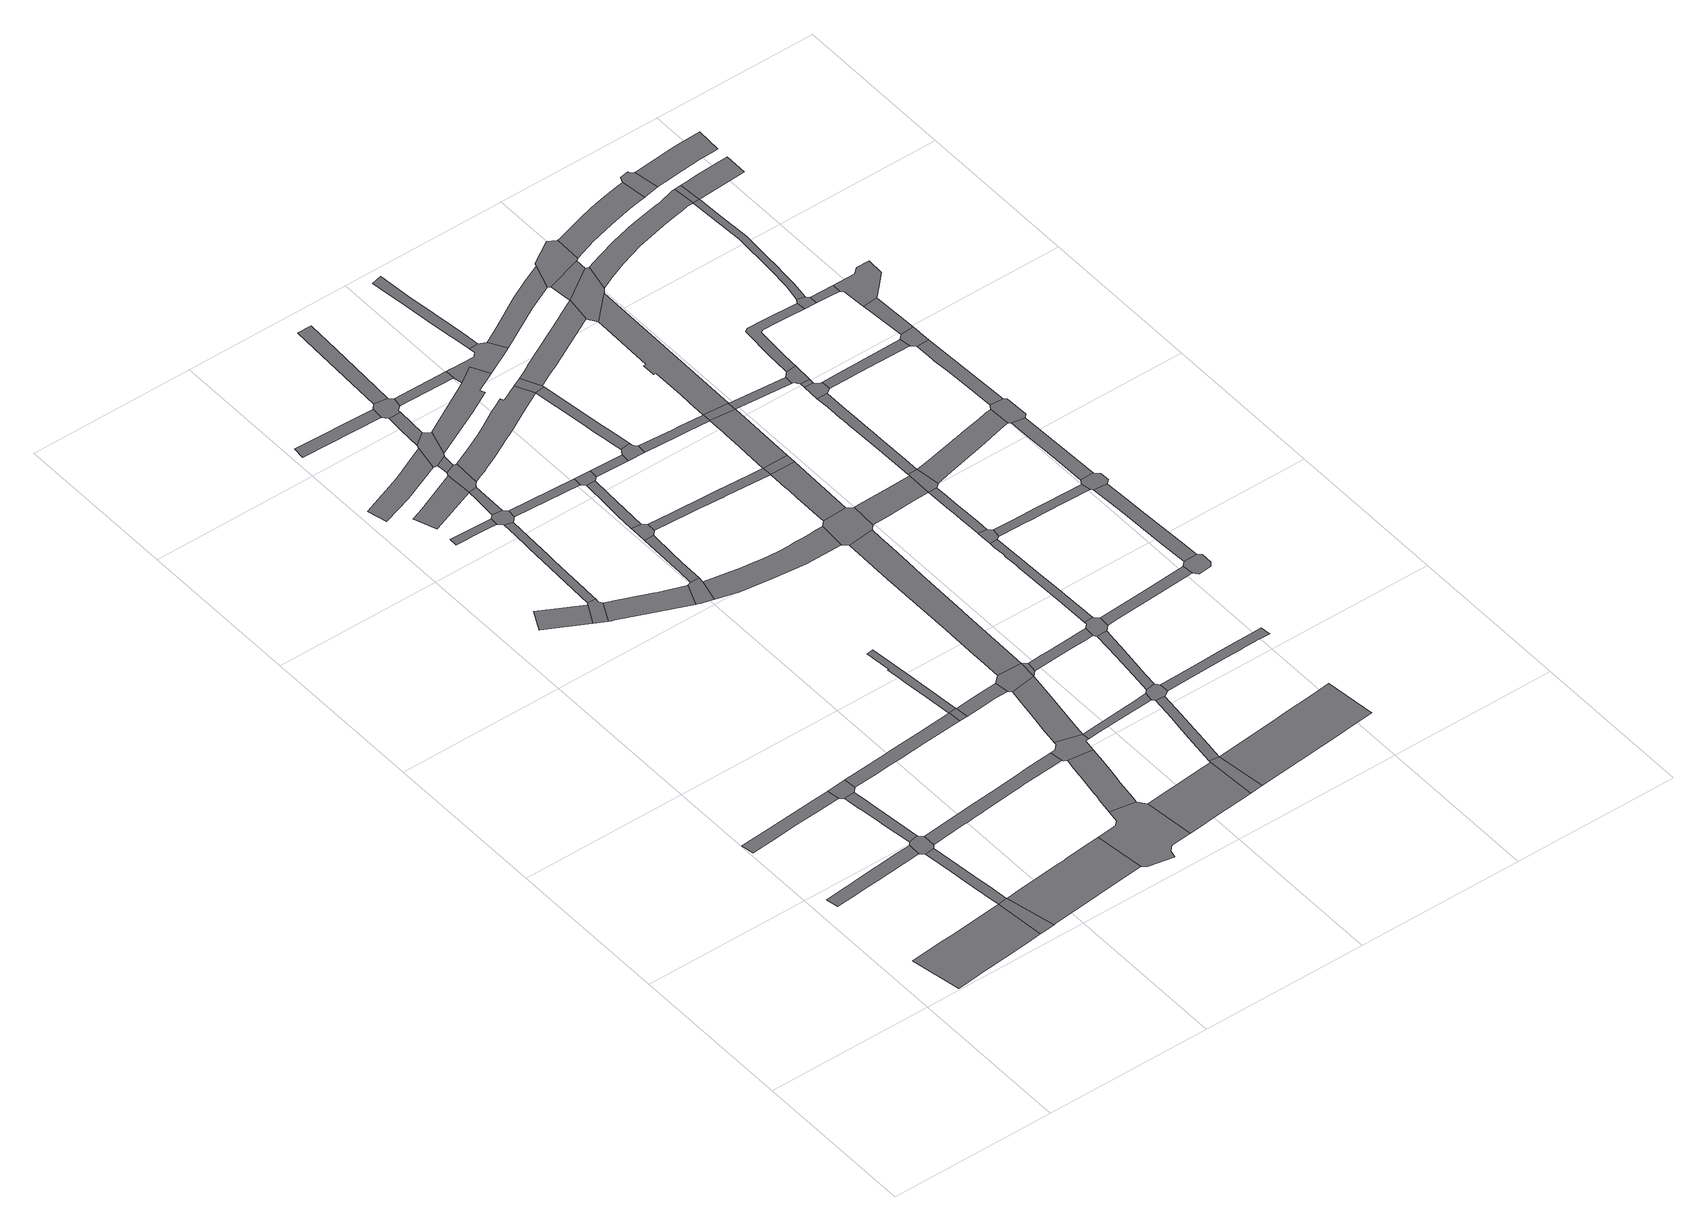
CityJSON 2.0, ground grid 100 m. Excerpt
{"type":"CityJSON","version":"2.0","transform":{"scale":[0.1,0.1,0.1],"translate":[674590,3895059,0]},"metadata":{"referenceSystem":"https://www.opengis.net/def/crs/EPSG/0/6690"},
"CityObjects":{
"road1":{"type":"Road","attributes":{"function":"3","usage":"2","RoadStructureAttribute.widthType":"1","RoadStructureAttribute.width":30.07,"RoadStructureAttribute.sectionType":"1"},"geometry":[{"type":"MultiSurface","lod":"1","boundaries":[[[0,1,2,3,4,5,6,7,8,9,10,11,12,13]]]}]},
"road2":{"type":"Road","attributes":{"function":"9","usage":"9","RoadStructureAttribute.widthType":"2","RoadStructureAttribute.width":8.23,"RoadStructureAttribute.sectionType":"1"},"geometry":[{"type":"MultiSurface","lod":"1","boundaries":[[[14,15,16,17,18,19,20,21,22,23,24,25,26,27,28]]]}]},
"road3":{"type":"Road","attributes":{"function":"9","usage":"9","RoadStructureAttribute.widthType":"2","RoadStructureAttribute.width":7.71,"RoadStructureAttribute.sectionType":"1"},"geometry":[{"type":"MultiSurface","lod":"1","boundaries":[[[29,30,31,32,33,34,35,36,37]]]}]},
"road4":{"type":"Road","attributes":{"function":"9","usage":"9","RoadStructureAttribute.widthType":"9","RoadStructureAttribute.width":-9999,"RoadStructureAttribute.sectionType":"9"},"geometry":[{"type":"MultiSurface","lod":"1","boundaries":[[[5,38,39,40,41,6]]]}]},
"road5":{"type":"Road","attributes":{"function":"9","usage":"9","RoadStructureAttribute.widthType":"3","RoadStructureAttribute.width":5.4,"RoadStructureAttribute.sectionType":"1"},"geometry":[{"type":"MultiSurface","lod":"1","boundaries":[[[42,43,44,45,46,47,48,6,41,49,50,51,52]]]}]},
"road6":{"type":"Road","attributes":{"function":"9","usage":"9","RoadStructureAttribute.widthType":"9","RoadStructureAttribute.width":-9999,"RoadStructureAttribute.sectionType":"9"},"geometry":[{"type":"MultiSurface","lod":"1","boundaries":[[[53,54,55,56,21,20,42,52]]]}]},
"road7":{"type":"Road","attributes":{"function":"9","usage":"9","RoadStructureAttribute.widthType":"3","RoadStructureAttribute.width":5.55,"RoadStructureAttribute.sectionType":"1"},"geometry":[{"type":"MultiSurface","lod":"1","boundaries":[[[57,58,59,60,61,62,63,64,65,66,56,55]]]}]},
"road8":{"type":"Road","attributes":{"function":"9","usage":"9","RoadStructureAttribute.widthType":"9","RoadStructureAttribute.width":-9999,"RoadStructureAttribute.sectionType":"9"},"geometry":[{"type":"MultiSurface","lod":"1","boundaries":[[[62,61,67,68,33,32]]]}]},
"road9":{"type":"Road","attributes":{"function":"3","usage":"2","RoadStructureAttribute.widthType":"1","RoadStructureAttribute.width":30.07,"RoadStructureAttribute.sectionType":"1"},"geometry":[{"type":"MultiSurface","lod":"1","boundaries":[[[41,40,69,70,71,72,73,74,75,76,77,78]]]}]},
"road10":{"type":"Road","attributes":{"function":"9","usage":"9","RoadStructureAttribute.widthType":"2","RoadStructureAttribute.width":14.73,"RoadStructureAttribute.sectionType":"1"},"geometry":[{"type":"MultiSurface","lod":"1","boundaries":[[[79,80,81,82,83,84,85,86]]]}]},
"road11":{"type":"Road","attributes":{"function":"9","usage":"9","RoadStructureAttribute.widthType":"9","RoadStructureAttribute.width":-9999,"RoadStructureAttribute.sectionType":"9"},"geometry":[{"type":"MultiSurface","lod":"1","boundaries":[[[85,87,88,89,90,91,92,86]]]}]},
"road12":{"type":"Road","attributes":{"function":"9","usage":"9","RoadStructureAttribute.widthType":"2","RoadStructureAttribute.width":8.23,"RoadStructureAttribute.sectionType":"1"},"geometry":[{"type":"MultiSurface","lod":"1","boundaries":[[[93,94,95,96,97,98,99,54,53,100,101,102,103,104,105,106,107,108,109,110,111,112,113,114,115]]]}]},
"road13":{"type":"Road","attributes":{"function":"9","usage":"9","RoadStructureAttribute.widthType":"2","RoadStructureAttribute.width":7.71,"RoadStructureAttribute.sectionType":"1"},"geometry":[{"type":"MultiSurface","lod":"1","boundaries":[[[116,117,118,119,120,121,122,123,68,67,124,125,126,127,128,129]]]}]},
"road14":{"type":"Road","attributes":{"function":"9","usage":"9","RoadStructureAttribute.widthType":"3","RoadStructureAttribute.width":5.85,"RoadStructureAttribute.sectionType":"1"},"geometry":[{"type":"MultiSurface","lod":"1","boundaries":[[[130,131,132,133,134,135,136,137,138]]]}]},
"road15":{"type":"Road","attributes":{"function":"9","usage":"9","RoadStructureAttribute.widthType":"3","RoadStructureAttribute.width":4.51,"RoadStructureAttribute.sectionType":"1"},"geometry":[{"type":"MultiSurface","lod":"1","boundaries":[[[139,140,141,142,143,144,145,146,147,148,149,150,151,91,90]]]}]},
"road16":{"type":"Road","attributes":{"function":"9","usage":"9","RoadStructureAttribute.widthType":"2","RoadStructureAttribute.width":14.44,"RoadStructureAttribute.sectionType":"1"},"geometry":[{"type":"MultiSurface","lod":"1","boundaries":[[[152,153,154,155,156,157]]]}]},
"road17":{"type":"Road","attributes":{"function":"9","usage":"9","RoadStructureAttribute.widthType":"1","RoadStructureAttribute.width":15.05,"RoadStructureAttribute.sectionType":"1"},"geometry":[{"type":"MultiSurface","lod":"1","boundaries":[[[158,159,160,161,162,163]]]}]},
"road18":{"type":"Road","attributes":{"function":"9","usage":"9","RoadStructureAttribute.widthType":"2","RoadStructureAttribute.width":14.73,"RoadStructureAttribute.sectionType":"1"},"geometry":[{"type":"MultiSurface","lod":"1","boundaries":[[[164,165,166,167,88,87,168,169,170,171]]]}]},
"road19":{"type":"Road","attributes":{"function":"9","usage":"9","RoadStructureAttribute.widthType":"9","RoadStructureAttribute.width":-9999,"RoadStructureAttribute.sectionType":"9"},"geometry":[{"type":"MultiSurface","lod":"1","boundaries":[[[172,173,174,175,176,71,70,177,178,179,180,181,182]]]}]},
"road20":{"type":"Road","attributes":{"function":"9","usage":"9","RoadStructureAttribute.widthType":"9","RoadStructureAttribute.width":-9999,"RoadStructureAttribute.sectionType":"9"},"geometry":[{"type":"MultiSurface","lod":"1","boundaries":[[[138,137,146,145,183,184,185,186]]]}]},
"road21":{"type":"Road","attributes":{"function":"9","usage":"9","RoadStructureAttribute.widthType":"2","RoadStructureAttribute.width":6.69,"RoadStructureAttribute.sectionType":"1"},"geometry":[{"type":"MultiSurface","lod":"1","boundaries":[[[187,188,189,190]]]}]},
"road22":{"type":"Road","attributes":{"function":"9","usage":"9","RoadStructureAttribute.widthType":"3","RoadStructureAttribute.width":4.68,"RoadStructureAttribute.sectionType":"1"},"geometry":[{"type":"MultiSurface","lod":"1","boundaries":[[[185,191,162,192,186]]]}]},
"road23":{"type":"Road","attributes":{"function":"9","usage":"9","RoadStructureAttribute.widthType":"9","RoadStructureAttribute.width":-9999,"RoadStructureAttribute.sectionType":"9"},"geometry":[{"type":"MultiSurface","lod":"1","boundaries":[[[170,193,194,195,196,197,198,199,171]]]}]},
"road24":{"type":"Road","attributes":{"function":"9","usage":"9","RoadStructureAttribute.widthType":"9","RoadStructureAttribute.width":-9999,"RoadStructureAttribute.sectionType":"9"},"geometry":[{"type":"MultiSurface","lod":"1","boundaries":[[[191,200,201,202,203,204,163,162]]]}]},
"road25":{"type":"Road","attributes":{"function":"9","usage":"9","RoadStructureAttribute.widthType":"9","RoadStructureAttribute.width":-9999,"RoadStructureAttribute.sectionType":"9"},"geometry":[{"type":"MultiSurface","lod":"1","boundaries":[[[205,206,116,129]]]}]},
"road26":{"type":"Road","attributes":{"function":"9","usage":"9","RoadStructureAttribute.widthType":"1","RoadStructureAttribute.width":15.59,"RoadStructureAttribute.sectionType":"1"},"geometry":[{"type":"MultiSurface","lod":"1","boundaries":[[[207,208,209,210,211,212,213,214,215,173,172,216,217,218,219,220,221,222,223,224]]]}]},
"road27":{"type":"Road","attributes":{"function":"9","usage":"9","RoadStructureAttribute.widthType":"4","RoadStructureAttribute.width":3.93,"RoadStructureAttribute.sectionType":"1"},"geometry":[{"type":"MultiSurface","lod":"1","boundaries":[[[225,226,204,203,227]]]}]},
"road28":{"type":"Road","attributes":{"function":"9","usage":"9","RoadStructureAttribute.widthType":"3","RoadStructureAttribute.width":4.64,"RoadStructureAttribute.sectionType":"1"},"geometry":[{"type":"MultiSurface","lod":"1","boundaries":[[[116,206,228,229,230,231,232,233,234,235,236,237,238]]]}]},
"road29":{"type":"Road","attributes":{"function":"9","usage":"9","RoadStructureAttribute.widthType":"9","RoadStructureAttribute.width":-9999,"RoadStructureAttribute.sectionType":"9"},"geometry":[{"type":"MultiSurface","lod":"1","boundaries":[[[152,157,225,227,239,240,241,242,243]]]}]},
"road30":{"type":"Road","attributes":{"function":"9","usage":"9","RoadStructureAttribute.widthType":"3","RoadStructureAttribute.width":5.85,"RoadStructureAttribute.sectionType":"1"},"geometry":[{"type":"MultiSurface","lod":"1","boundaries":[[[244,184,183,245]]]}]},
"road31":{"type":"Road","attributes":{"function":"9","usage":"9","RoadStructureAttribute.widthType":"3","RoadStructureAttribute.width":5.2,"RoadStructureAttribute.sectionType":"1"},"geometry":[{"type":"MultiSurface","lod":"1","boundaries":[[[198,246,247,248,249,250,251,199]]]}]},
"road32":{"type":"Road","attributes":{"function":"9","usage":"9","RoadStructureAttribute.widthType":"9","RoadStructureAttribute.width":-9999,"RoadStructureAttribute.sectionType":"9"},"geometry":[{"type":"MultiSurface","lod":"1","boundaries":[[[252,253,115,114,224,223,254,255,256,257]]]}]},
"road33":{"type":"Road","attributes":{"function":"9","usage":"9","RoadStructureAttribute.widthType":"2","RoadStructureAttribute.width":6.31,"RoadStructureAttribute.sectionType":"1"},"geometry":[{"type":"MultiSurface","lod":"1","boundaries":[[[258,259,260,242,241,261,262]]]}]},
"road34":{"type":"Road","attributes":{"function":"9","usage":"9","RoadStructureAttribute.widthType":"2","RoadStructureAttribute.width":7.71,"RoadStructureAttribute.sectionType":"1"},"geometry":[{"type":"MultiSurface","lod":"1","boundaries":[[[263,264,265,206,205,266,267,268,269,270]]]}]},
"road35":{"type":"Road","attributes":{"function":"3","usage":"2","RoadStructureAttribute.widthType":"1","RoadStructureAttribute.width":30.07,"RoadStructureAttribute.sectionType":"1"},"geometry":[{"type":"MultiSurface","lod":"1","boundaries":[[[181,271,272,273,274,275,276,277,278,279,182]]]}]},
"road36":{"type":"Road","attributes":{"function":"9","usage":"9","RoadStructureAttribute.widthType":"9","RoadStructureAttribute.width":-9999,"RoadStructureAttribute.sectionType":"9"},"geometry":[{"type":"MultiSurface","lod":"1","boundaries":[[[280,281,249,248,282,283,284,285]]]}]},
"road37":{"type":"Road","attributes":{"function":"9","usage":"9","RoadStructureAttribute.widthType":"9","RoadStructureAttribute.width":-9999,"RoadStructureAttribute.sectionType":"9"},"geometry":[{"type":"MultiSurface","lod":"1","boundaries":[[[190,189,262,261,286,287,288,289,290]]]}]},
"road38":{"type":"Road","attributes":{"function":"9","usage":"9","RoadStructureAttribute.widthType":"3","RoadStructureAttribute.width":5.2,"RoadStructureAttribute.sectionType":"1"},"geometry":[{"type":"MultiSurface","lod":"1","boundaries":[[[284,291,292,293,294,295,296,297,285]]]}]},
"road39":{"type":"Road","attributes":{"function":"9","usage":"9","RoadStructureAttribute.widthType":"1","RoadStructureAttribute.width":15.59,"RoadStructureAttribute.sectionType":"1"},"geometry":[{"type":"MultiSurface","lod":"1","boundaries":[[[256,298,299,300,301,302,303,304,305,306,257]]]}]},
"road40":{"type":"Road","attributes":{"function":"9","usage":"9","RoadStructureAttribute.widthType":"2","RoadStructureAttribute.width":7.37,"RoadStructureAttribute.sectionType":"1"},"geometry":[{"type":"MultiSurface","lod":"1","boundaries":[[[289,307,308,309,310,311,312,313,314,290]]]}]},
"road41":{"type":"Road","attributes":{"function":"9","usage":"9","RoadStructureAttribute.widthType":"9","RoadStructureAttribute.width":-9999,"RoadStructureAttribute.sectionType":"9"},"geometry":[{"type":"MultiSurface","lod":"1","boundaries":[[[294,293,315,316,244,245]]]}]},
"road42":{"type":"Road","attributes":{"function":"9","usage":"9","RoadStructureAttribute.widthType":"2","RoadStructureAttribute.width":14.73,"RoadStructureAttribute.sectionType":"1"},"geometry":[{"type":"MultiSurface","lod":"1","boundaries":[[[317,318,319,320,321,322,323,324,325,326,327,328,329,197,196,330,331,332,333,334]]]}]},
"road43":{"type":"Road","attributes":{"function":"9","usage":"9","RoadStructureAttribute.widthType":"9","RoadStructureAttribute.width":-9999,"RoadStructureAttribute.sectionType":"9"},"geometry":[{"type":"MultiSurface","lod":"1","boundaries":[[[335,270,269,301,300,336]]]}]},
"road44":{"type":"Road","attributes":{"function":"9","usage":"9","RoadStructureAttribute.widthType":"1","RoadStructureAttribute.width":15.05,"RoadStructureAttribute.sectionType":"1"},"geometry":[{"type":"MultiSurface","lod":"1","boundaries":[[[201,337,338,339,340,341,342,343,344,345,346,347,348,349,350,351,352,353,354,355,202]]]}]},
"road45":{"type":"Road","attributes":{"function":"9","usage":"9","RoadStructureAttribute.widthType":"2","RoadStructureAttribute.width":14.44,"RoadStructureAttribute.sectionType":"1"},"geometry":[{"type":"MultiSurface","lod":"1","boundaries":[[[239,356,357,358,359,360,361,362,240]]]}]},
"road46":{"type":"Road","attributes":{"function":"9","usage":"9","RoadStructureAttribute.widthType":"2","RoadStructureAttribute.width":6.69,"RoadStructureAttribute.sectionType":"1"},"geometry":[{"type":"MultiSurface","lod":"1","boundaries":[[[363,288,287,364,365]]]}]},
"road47":{"type":"Road","attributes":{"function":"9","usage":"9","RoadStructureAttribute.widthType":"9","RoadStructureAttribute.width":-9999,"RoadStructureAttribute.sectionType":"9"},"geometry":[{"type":"MultiSurface","lod":"1","boundaries":[[[366,274,273,367,368,369]]]}]},
"road48":{"type":"Road","attributes":{"function":"9","usage":"9","RoadStructureAttribute.widthType":"3","RoadStructureAttribute.width":4.39,"RoadStructureAttribute.sectionType":"1"},"geometry":[{"type":"MultiSurface","lod":"1","boundaries":[[[370,371,372,373,374,375,376,377,256,255]]]}]},
"road49":{"type":"Road","attributes":{"function":"9","usage":"9","RoadStructureAttribute.widthType":"3","RoadStructureAttribute.width":5.32,"RoadStructureAttribute.sectionType":"1"},"geometry":[{"type":"MultiSurface","lod":"1","boundaries":[[[300,378,379,380]]]}]},
"road50":{"type":"Road","attributes":{"function":"9","usage":"9","RoadStructureAttribute.widthType":"3","RoadStructureAttribute.width":5.85,"RoadStructureAttribute.sectionType":"1"},"geometry":[{"type":"MultiSurface","lod":"1","boundaries":[[[381,316,315,382,383]]]}]},
"road51":{"type":"Road","attributes":{"function":"9","usage":"9","RoadStructureAttribute.widthType":"3","RoadStructureAttribute.width":5.49,"RoadStructureAttribute.sectionType":"1"},"geometry":[{"type":"MultiSurface","lod":"1","boundaries":[[[384,385,386,387,366,369,388,389,390,391]]]}]},
"road52":{"type":"Road","attributes":{"function":"9","usage":"9","RoadStructureAttribute.widthType":"3","RoadStructureAttribute.width":5.31,"RoadStructureAttribute.sectionType":"1"},"geometry":[{"type":"MultiSurface","lod":"1","boundaries":[[[282,392,393,394,395,396,397,398,399,400,401,402,403,404,405,283]]]}]},
"road53":{"type":"Road","attributes":{"function":"9","usage":"9","RoadStructureAttribute.widthType":"1","RoadStructureAttribute.width":15.59,"RoadStructureAttribute.sectionType":"1"},"geometry":[{"type":"MultiSurface","lod":"1","boundaries":[[[406,407,408,409,410,411,412,413,414,415,416,417,418,419,335,336]]]}]},
"road54":{"type":"Road","attributes":{"function":"9","usage":"9","RoadStructureAttribute.widthType":"9","RoadStructureAttribute.width":-9999,"RoadStructureAttribute.sectionType":"9"},"geometry":[{"type":"MultiSurface","lod":"1","boundaries":[[[420,421,422,423,424,425,426,381,383]]]}]},
"road55":{"type":"Road","attributes":{"function":"9","usage":"9","RoadStructureAttribute.widthType":"3","RoadStructureAttribute.width":5.32,"RoadStructureAttribute.sectionType":"1"},"geometry":[{"type":"MultiSurface","lod":"1","boundaries":[[[427,428,429,430,431,379,378,432,433,434,435,436,437]]]}]},
"road56":{"type":"Road","attributes":{"function":"9","usage":"9","RoadStructureAttribute.widthType":"9","RoadStructureAttribute.width":-9999,"RoadStructureAttribute.sectionType":"9"},"geometry":[{"type":"MultiSurface","lod":"1","boundaries":[[[438,439,374,373,384,391,440,441]]]}]},
"road57":{"type":"Road","attributes":{"function":"9","usage":"9","RoadStructureAttribute.widthType":"3","RoadStructureAttribute.width":5.76,"RoadStructureAttribute.sectionType":"1"},"geometry":[{"type":"MultiSurface","lod":"1","boundaries":[[[442,443,444,445,446,447,425,424,448,449,450,451,347]]]}]},
"road58":{"type":"Road","attributes":{"function":"9","usage":"9","RoadStructureAttribute.widthType":"9","RoadStructureAttribute.width":-9999,"RoadStructureAttribute.sectionType":"9"},"geometry":[{"type":"MultiSurface","lod":"1","boundaries":[[[452,348,347,451,453]]]}]},
"road59":{"type":"Road","attributes":{"function":"9","usage":"9","RoadStructureAttribute.widthType":"9","RoadStructureAttribute.width":-9999,"RoadStructureAttribute.sectionType":"9"},"geometry":[{"type":"MultiSurface","lod":"1","boundaries":[[[360,454,455,456,457,458,459,460,461,462,365,364,362,463,361]]]}]},
"road60":{"type":"Road","attributes":{"function":"9","usage":"9","RoadStructureAttribute.widthType":"3","RoadStructureAttribute.width":5.49,"RoadStructureAttribute.sectionType":"1"},"geometry":[{"type":"MultiSurface","lod":"1","boundaries":[[[464,465,439,438,466,467,468,469,470,471,472]]]}]},
"road61":{"type":"Road","attributes":{"function":"9","usage":"9","RoadStructureAttribute.widthType":"9","RoadStructureAttribute.width":-9999,"RoadStructureAttribute.sectionType":"9"},"geometry":[{"type":"MultiSurface","lod":"1","boundaries":[[[333,413,412,473,474,475,476,334]]]}]},
"road62":{"type":"Road","attributes":{"function":"3","usage":"2","RoadStructureAttribute.widthType":"1","RoadStructureAttribute.width":30.07,"RoadStructureAttribute.sectionType":"1"},"geometry":[{"type":"MultiSurface","lod":"1","boundaries":[[[477,478,479,480,369,368,481,482,483,484,485]]]}]},
"road63":{"type":"Road","attributes":{"function":"9","usage":"9","RoadStructureAttribute.widthType":"3","RoadStructureAttribute.width":5.85,"RoadStructureAttribute.sectionType":"1"},"geometry":[{"type":"MultiSurface","lod":"1","boundaries":[[[486,487,488,489,490,491,492,493,421,420]]]}]},
"road64":{"type":"Road","attributes":{"function":"9","usage":"9","RoadStructureAttribute.widthType":"3","RoadStructureAttribute.width":5.41,"RoadStructureAttribute.sectionType":"1"},"geometry":[{"type":"MultiSurface","lod":"1","boundaries":[[[494,495,496,497,498,499,500,501,502,503,504,505,506,507,458,457]]]}]},
"road65":{"type":"Road","attributes":{"function":"9","usage":"9","RoadStructureAttribute.widthType":"1","RoadStructureAttribute.width":15.59,"RoadStructureAttribute.sectionType":"1"},"geometry":[{"type":"MultiSurface","lod":"1","boundaries":[[[399,508,509,510,511,512,513,476,475,514]]]}]},
"road66":{"type":"Road","attributes":{"function":"9","usage":"9","RoadStructureAttribute.widthType":"9","RoadStructureAttribute.width":-9999,"RoadStructureAttribute.sectionType":"9"},"geometry":[{"type":"MultiSurface","lod":"1","boundaries":[[[471,515,516,517,518,519,437,436,472]]]}]},
"road67":{"type":"Road","attributes":{"function":"9","usage":"9","RoadStructureAttribute.widthType":"9","RoadStructureAttribute.width":-9999,"RoadStructureAttribute.sectionType":"9"},"geometry":[{"type":"MultiSurface","lod":"1","boundaries":[[[520,400,399,514]]]}]},
"road68":{"type":"Road","attributes":{"function":"9","usage":"9","RoadStructureAttribute.widthType":"3","RoadStructureAttribute.width":5.49,"RoadStructureAttribute.sectionType":"1"},"geometry":[{"type":"MultiSurface","lod":"1","boundaries":[[[521,522,523,524,525,526,527,518,517,528,529,530,531]]]}]},
"road69":{"type":"Road","attributes":{"function":"9","usage":"9","RoadStructureAttribute.widthType":"1","RoadStructureAttribute.width":15.05,"RoadStructureAttribute.sectionType":"1"},"geometry":[{"type":"MultiSurface","lod":"1","boundaries":[[[532,533,534,535,536,537,538,452,453,539,540,541,542,543]]]}]},
"road70":{"type":"Road","attributes":{"function":"9","usage":"9","RoadStructureAttribute.widthType":"1","RoadStructureAttribute.width":15.59,"RoadStructureAttribute.sectionType":"1"},"geometry":[{"type":"MultiSurface","lod":"1","boundaries":[[[400,520,544,545,489,546,547,548,549,550,551]]]}]},
"road71":{"type":"Road","attributes":{"function":"9","usage":"9","RoadStructureAttribute.widthType":"3","RoadStructureAttribute.width":5.2,"RoadStructureAttribute.sectionType":"1"},"geometry":[{"type":"MultiSurface","lod":"1","boundaries":[[[440,552,553,554,555,556,557,558,559,560,561,562,563,564,565,441]]]}]},
"road72":{"type":"Road","attributes":{"function":"9","usage":"9","RoadStructureAttribute.widthType":"1","RoadStructureAttribute.width":15.04,"RoadStructureAttribute.sectionType":"1"},"geometry":[{"type":"MultiSurface","lod":"1","boundaries":[[[566,567,568,569,570,571,572,573,474,473]]]}]},
"road73":{"type":"Road","attributes":{"function":"9","usage":"9","RoadStructureAttribute.widthType":"9","RoadStructureAttribute.width":-9999,"RoadStructureAttribute.sectionType":"9"},"geometry":[{"type":"MultiSurface","lod":"1","boundaries":[[[490,489,545,574]]]}]},
"road74":{"type":"Road","attributes":{"function":"9","usage":"9","RoadStructureAttribute.widthType":"9","RoadStructureAttribute.width":-9999,"RoadStructureAttribute.sectionType":"9"},"geometry":[{"type":"MultiSurface","lod":"1","boundaries":[[[530,575,576,577,578,579,531]]]}]},
"road75":{"type":"Road","attributes":{"function":"9","usage":"9","RoadStructureAttribute.widthType":"2","RoadStructureAttribute.width":14.44,"RoadStructureAttribute.sectionType":"1"},"geometry":[{"type":"MultiSurface","lod":"1","boundaries":[[[580,581,582,583,584,585,586,587,588,589,456,455]]]}]},
"road76":{"type":"Road","attributes":{"function":"9","usage":"9","RoadStructureAttribute.widthType":"3","RoadStructureAttribute.width":5.49,"RoadStructureAttribute.sectionType":"1"},"geometry":[{"type":"MultiSurface","lod":"1","boundaries":[[[590,591,592,593,594,570,595,596,597,598,599,600,578,577]]]}]},
"road77":{"type":"Road","attributes":{"function":"9","usage":"9","RoadStructureAttribute.widthType":"3","RoadStructureAttribute.width":5.81,"RoadStructureAttribute.sectionType":"1"},"geometry":[{"type":"MultiSurface","lod":"1","boundaries":[[[515,601,602,603,604,605,606,607,608,609,516]]]}]},
"road78":{"type":"Road","attributes":{"function":"9","usage":"9","RoadStructureAttribute.widthType":"1","RoadStructureAttribute.width":15.59,"RoadStructureAttribute.sectionType":"1"},"geometry":[{"type":"MultiSurface","lod":"1","boundaries":[[[610,611,612,613,614,615,616,617,618,619,620,621,490,574]]]}]},
"road79":{"type":"Road","attributes":{"function":"9","usage":"9","RoadStructureAttribute.widthType":"9","RoadStructureAttribute.width":-9999,"RoadStructureAttribute.sectionType":"9"},"geometry":[{"type":"MultiSurface","lod":"1","boundaries":[[[570,594,622,623,624,625,571]]]}]},
"road80":{"type":"Road","attributes":{"function":"9","usage":"9","RoadStructureAttribute.widthType":"3","RoadStructureAttribute.width":4.75,"RoadStructureAttribute.sectionType":"1"},"geometry":[{"type":"MultiSurface","lod":"1","boundaries":[[[545,626,627,628,629,574]]]}]},
"road81":{"type":"Road","attributes":{"function":"9","usage":"9","RoadStructureAttribute.widthType":"2","RoadStructureAttribute.width":6.02,"RoadStructureAttribute.sectionType":"1"},"geometry":[{"type":"MultiSurface","lod":"1","boundaries":[[[630,631,632,633,634,635,636,637,624,623,638,639,640,641,642,643,644,645]]]}]},
"road82":{"type":"Road","attributes":{"function":"9","usage":"9","RoadStructureAttribute.widthType":"9","RoadStructureAttribute.width":-9999,"RoadStructureAttribute.sectionType":"9"},"geometry":[{"type":"MultiSurface","lod":"1","boundaries":[[[646,647,532,543,612,611,648,649]]]}]},
"road83":{"type":"Road","attributes":{"function":"9","usage":"9","RoadStructureAttribute.widthType":"3","RoadStructureAttribute.width":4.97,"RoadStructureAttribute.sectionType":"1"},"geometry":[{"type":"MultiSurface","lod":"1","boundaries":[[[650,651,652,653,654,576,575,655,656,657,658,659]]]}]},
"road84":{"type":"Road","attributes":{"function":"9","usage":"9","RoadStructureAttribute.widthType":"2","RoadStructureAttribute.width":7.18,"RoadStructureAttribute.sectionType":"1"},"geometry":[{"type":"MultiSurface","lod":"1","boundaries":[[[660,661,532,647,662]]]}]},
"road85":{"type":"Road","attributes":{"function":"9","usage":"9","RoadStructureAttribute.widthType":"9","RoadStructureAttribute.width":-9999,"RoadStructureAttribute.sectionType":"9"},"geometry":[{"type":"MultiSurface","lod":"1","boundaries":[[[663,664,665,666,582,581,660,662,667]]]}]},
"road86":{"type":"Road","attributes":{"function":"9","usage":"9","RoadStructureAttribute.widthType":"9","RoadStructureAttribute.width":-9999,"RoadStructureAttribute.sectionType":"9"},"geometry":[{"type":"MultiSurface","lod":"1","boundaries":[[[668,669,670,671,672,630,645]]]}]},
"road87":{"type":"Road","attributes":{"function":"9","usage":"9","RoadStructureAttribute.widthType":"2","RoadStructureAttribute.width":6.02,"RoadStructureAttribute.sectionType":"1"},"geometry":[{"type":"MultiSurface","lod":"1","boundaries":[[[672,671,673,674]]]}]},
"road88":{"type":"Road","attributes":{"function":"9","usage":"9","RoadStructureAttribute.widthType":"9","RoadStructureAttribute.width":-9999,"RoadStructureAttribute.sectionType":"9"},"geometry":[{"type":"MultiSurface","lod":"1","boundaries":[[[673,675,676,628,627,677,674]]]}]},
"road89":{"type":"Road","attributes":{"function":"9","usage":"9","RoadStructureAttribute.widthType":"9","RoadStructureAttribute.width":-9999,"RoadStructureAttribute.sectionType":"9"},"geometry":[{"type":"MultiSurface","lod":"1","boundaries":[[[678,679,608,607,680,681,682,683,684]]]}]},
"road90":{"type":"Road","attributes":{"function":"9","usage":"9","RoadStructureAttribute.widthType":"1","RoadStructureAttribute.width":15.04,"RoadStructureAttribute.sectionType":"1"},"geometry":[{"type":"MultiSurface","lod":"1","boundaries":[[[685,686,687,688,689,690,691,692,623,622,693,694,695,696,697,698]]]}]},
"road91":{"type":"Road","attributes":{"function":"9","usage":"9","RoadStructureAttribute.widthType":"2","RoadStructureAttribute.width":8.08,"RoadStructureAttribute.sectionType":"1"},"geometry":[{"type":"MultiSurface","lod":"1","boundaries":[[[699,700,701,702,703,704,705,706,707,678,684]]]}]},
"road92":{"type":"Road","attributes":{"function":"9","usage":"9","RoadStructureAttribute.widthType":"2","RoadStructureAttribute.width":6.02,"RoadStructureAttribute.sectionType":"1"},"geometry":[{"type":"MultiSurface","lod":"1","boundaries":[[[708,709,710,711,712,713,676,675,714,715,716,717,718,719,720,721,722,723]]]}]},
"road93":{"type":"Road","attributes":{"function":"9","usage":"9","RoadStructureAttribute.widthType":"9","RoadStructureAttribute.width":-9999,"RoadStructureAttribute.sectionType":"9"},"geometry":[{"type":"MultiSurface","lod":"1","boundaries":[[[705,704,724,725,726,727,728,650,659]]]}]},
"road94":{"type":"Road","attributes":{"function":"9","usage":"9","RoadStructureAttribute.widthType":"3","RoadStructureAttribute.width":5.4,"RoadStructureAttribute.sectionType":"1"},"geometry":[{"type":"MultiSurface","lod":"1","boundaries":[[[729,730,731,732,669,668,733,734,735,736]]]}]},
"road95":{"type":"Road","attributes":{"function":"9","usage":"9","RoadStructureAttribute.widthType":"2","RoadStructureAttribute.width":8.08,"RoadStructureAttribute.sectionType":"1"},"geometry":[{"type":"MultiSurface","lod":"1","boundaries":[[[737,738,739,740,727,726,741,742,743,744,745]]]}]},
"road96":{"type":"Road","attributes":{"function":"9","usage":"9","RoadStructureAttribute.widthType":"1","RoadStructureAttribute.width":15.05,"RoadStructureAttribute.sectionType":"1"},"geometry":[{"type":"MultiSurface","lod":"1","boundaries":[[[746,747,748,749,750,751,752,753,754,755,756,757,758,759,760,761,762,763,764,765,766,767,646,649]]]}]},
"road97":{"type":"Road","attributes":{"function":"9","usage":"9","RoadStructureAttribute.widthType":"2","RoadStructureAttribute.width":14.44,"RoadStructureAttribute.sectionType":"1"},"geometry":[{"type":"MultiSurface","lod":"1","boundaries":[[[768,769,770,771,772,773,774,775,776,777,663,667,778,779,780,781,782,783]]]}]},
"road98":{"type":"Road","attributes":{"function":"9","usage":"9","RoadStructureAttribute.widthType":"9","RoadStructureAttribute.width":-9999,"RoadStructureAttribute.sectionType":"9"},"geometry":[{"type":"MultiSurface","lod":"1","boundaries":[[[784,785,786,698,697,745,744,787]]]}]},
"road99":{"type":"Road","attributes":{"function":"9","usage":"9","RoadStructureAttribute.widthType":"9","RoadStructureAttribute.width":-9999,"RoadStructureAttribute.sectionType":"9"},"geometry":[{"type":"MultiSurface","lod":"1","boundaries":[[[788,789,790,791,708,723]]]}]},
"road100":{"type":"Road","attributes":{"function":"9","usage":"9","RoadStructureAttribute.widthType":"2","RoadStructureAttribute.width":8.74,"RoadStructureAttribute.sectionType":"1"},"geometry":[{"type":"MultiSurface","lod":"1","boundaries":[[[792,793,794,795,796,786,785,797]]]}]},
"road101":{"type":"Road","attributes":{"function":"9","usage":"9","RoadStructureAttribute.widthType":"9","RoadStructureAttribute.width":-9999,"RoadStructureAttribute.sectionType":"9"},"geometry":[{"type":"MultiSurface","lod":"1","boundaries":[[[792,797,798,799,729,736]]]}]},
"road102":{"type":"Road","attributes":{"function":"9","usage":"9","RoadStructureAttribute.widthType":"2","RoadStructureAttribute.width":6.02,"RoadStructureAttribute.sectionType":"1"},"geometry":[{"type":"MultiSurface","lod":"1","boundaries":[[[800,789,788,801,802]]]}]},
"road103":{"type":"Road","attributes":{"function":"9","usage":"9","RoadStructureAttribute.widthType":"2","RoadStructureAttribute.width":8.74,"RoadStructureAttribute.sectionType":"1"},"geometry":[{"type":"MultiSurface","lod":"1","boundaries":[[[798,803,804,805,806,807,799]]]}]},
"road104":{"type":"Road","attributes":{"function":"9","usage":"9","RoadStructureAttribute.widthType":"3","RoadStructureAttribute.width":4.03,"RoadStructureAttribute.sectionType":"1"},"geometry":[{"type":"MultiSurface","lod":"1","boundaries":[[[808,757,809,810,811,812,791,790,813,814,815,816,817,818,819,820]]]}]},
"road105":{"type":"Road","attributes":{"function":"9","usage":"9","RoadStructureAttribute.widthType":"9","RoadStructureAttribute.width":-9999,"RoadStructureAttribute.sectionType":"9"},"geometry":[{"type":"MultiSurface","lod":"1","boundaries":[[[821,822,823,824,825,826,783,782]]]}]},
"road106":{"type":"Road","attributes":{"function":"9","usage":"9","RoadStructureAttribute.widthType":"9","RoadStructureAttribute.width":-9999,"RoadStructureAttribute.sectionType":"9"},"geometry":[{"type":"MultiSurface","lod":"1","boundaries":[[[827,828,804,803,829,830,831,832,833,834,800,802]]]}]},
"road107":{"type":"Road","attributes":{"function":"9","usage":"9","RoadStructureAttribute.widthType":"9","RoadStructureAttribute.width":-9999,"RoadStructureAttribute.sectionType":"9"},"geometry":[{"type":"MultiSurface","lod":"1","boundaries":[[[808,835,836,837,758,757]]]}]},
"road108":{"type":"Road","attributes":{"function":"9","usage":"9","RoadStructureAttribute.widthType":"1","RoadStructureAttribute.width":15.05,"RoadStructureAttribute.sectionType":"1"},"geometry":[{"type":"MultiSurface","lod":"1","boundaries":[[[838,839,840,841,842,836,835]]]}]},
"road109":{"type":"Road","attributes":{"function":"9","usage":"9","RoadStructureAttribute.widthType":"2","RoadStructureAttribute.width":14.44,"RoadStructureAttribute.sectionType":"1"},"geometry":[{"type":"MultiSurface","lod":"1","boundaries":[[[822,843,844,845,846,847,848,849,850,851,852,853,854,855,856,857,823]]]}]}
},
"vertices":[
[212,9,0],[356,24,0],[418,31,0],[531,43,0],[695,61,0],[781,71,0],[753,373,0],[750,373,0],[452,343,0],[364,334,0],[283,326,0],[157,313,0],[154,312,0],[209,8,0],
[106,863,0],[199,871,0],[269,877,0],[293,880,0],[385,888,0],[464,895,0],[668,914,0],[670,993,0],[555,982,0],[497,976,0],[381,965,0],[283,955,0],[239,951,0],[171,944,0],[92,936,0],
[180,1452,0],[316,1464,0],[449,1475,0],[605,1488,0],[594,1563,0],[494,1554,0],[187,1527,0],[5,1515,0],[18,1438,0],
[804,73,0],[815,74,0],[878,81,0],[811,381,0],
[694,891,0],[706,786,0],[715,705,0],[726,611,0],[732,554,0],[750,399,0],[752,376,0],[811,384,0],[797,509,0],[784,616,0],[752,898,0],
[768,920,0],[768,998,0],[745,1024,0],[685,1012,0],
[724,1209,0],[719,1255,0],[707,1359,0],[705,1373,0],[694,1473,0],[628,1468,0],[639,1381,0],[643,1347,0],[658,1226,0],[661,1203,0],
[719,1500,0],[713,1573,0],
[890,83,0],[1487,148,0],[1454,450,0],[1346,439,0],[1237,427,0],[1203,423,0],[1162,419,0],[1067,409,0],[875,388,0],[814,381,0],
[313,3492,0],[311,3492,0],[254,3523,0],[191,3398,0],[194,3397,0],[433,3271,0],[435,3270,0],[499,3392,0],
[504,3234,0],[567,3356,0],[555,3377,0],[556,3402,0],[507,3404,0],[500,3395,0],
[1576,1083,0],[1458,1070,0],[1441,1068,0],[1367,1061,0],[1240,1047,0],[1074,1030,0],[955,1017,0],[980,943,0],[998,944,0],[1007,945,0],[1060,951,0],[1094,955,0],[1144,961,0],[1159,962,0],[1192,966,0],[1322,980,0],[1378,986,0],[1400,988,0],[1416,990,0],[1470,994,0],[1488,996,0],[1659,1010,0],[1652,1090,0],
[1433,1636,0],[1430,1636,0],[1214,1617,0],[1029,1601,0],[997,1598,0],[957,1595,0],[929,1592,0],[880,1588,0],[878,1512,0],[899,1514,0],[961,1519,0],[1029,1524,0],[1199,1538,0],[1439,1557,0],
[254,4202,0],[253,4151,0],[308,4149,0],[337,4149,0],[374,4148,0],[398,4147,0],[454,4146,0],[507,4144,0],[512,4193,0],
[557,3427,0],[561,3554,0],[562,3591,0],[568,3758,0],[570,3804,0],[574,3909,0],[581,4104,0],[534,4115,0],[531,4019,0],[529,3980,0],[529,3965,0],[526,3901,0],[522,3783,0],
[547,4827,0],[321,4722,0],[57,4621,0],[85,4503,0],[272,4567,0],[517,4671,0],
[278,4465,0],[252,4454,0],[203,4437,0],[250,4302,0],[545,4416,0],[537,4576,0],
[834,3247,0],[815,3255,0],[614,3337,0],[608,3339,0],[521,3225,0],[536,3219,0],[929,3059,0],[984,3194,0],
[1766,538,0],[1612,564,0],[1600,488,0],[1577,464,0],[1561,462,0],[1515,126,0],[1667,98,0],[1676,144,0],[1706,173,0],[1834,186,0],[1803,490,0],
[610,4130,0],[616,4182,0],[593,4208,0],[533,4213,0],
[54,5212,0],[46,5138,0],[542,5125,0],[546,5195,0],
[597,4422,0],[541,4350,0],
[949,3051,0],[952,3049,0],[995,3038,0],[1023,3030,0],[1060,3167,0],[1061,3200,0],[1009,3201,0],
[607,4442,0],[620,4453,0],[627,4619,0],[605,4621,0],[548,4596,0],
[1488,1561,0],[1481,1640,0],
[1676,943,0],[1665,876,0],[1663,864,0],[1653,800,0],[1639,718,0],[1636,703,0],[1632,678,0],[1629,664,0],[1624,633,0],[1772,574,0],[1786,668,0],[1794,718,0],[1798,741,0],[1802,766,0],[1812,828,0],[1820,880,0],[1834,972,0],[1683,991,0],
[543,4667,0],[545,4636,0],[611,4700,0],
[1481,1643,0],[1447,1968,0],[1419,2240,0],[1380,2236,0],[1396,2078,0],[1386,2077,0],[1391,2038,0],[1395,1997,0],[1399,1950,0],[1415,1802,0],[1432,1639,0],
[623,4720,0],[671,4881,0],[633,4907,0],[554,4849,0],[548,4830,0],
[1021,4166,0],[1019,4113,0],
[1066,3349,0],[1068,3425,0],[1076,3588,0],[1020,3589,0],[1015,3330,0],[1014,3304,0],
[1712,1119,0],[1683,1093,0],[1847,1049,0],[1867,1051,0],[1863,1097,0],[1715,1139,0],
[562,5027,0],[560,4998,0],[557,4904,0],[640,5092,0],[566,5094,0],
[1680,1658,0],[1558,1647,0],[1484,1641,0],[1526,1564,0],[1592,1569,0],[1686,1577,0],[1763,1579,0],[1754,1664,0],
[1905,193,0],[1995,203,0],[2257,230,0],[2240,534,0],[2155,526,0],[1993,509,0],[1978,508,0],[1938,504,0],[1855,495,0],
[1022,3681,0],[1021,3639,0],[1103,3618,0],[1103,3671,0],[1080,3692,0],[1022,3700,0],
[640,5111,0],[666,5135,0],[675,5190,0],[654,5215,0],[571,5226,0],
[1085,3834,0],[1090,3974,0],[1095,4089,0],[1041,4089,0],[1031,3917,0],[1026,3834,0],[1025,3815,0],
[1877,1190,0],[1910,1413,0],[1936,1586,0],[1781,1561,0],[1759,1427,0],[1746,1351,0],[1729,1252,0],[1727,1232,0],[1721,1186,0],
[662,5409,0],[673,5660,0],[676,5735,0],[679,5798,0],[682,5874,0],[597,5875,0],[592,5733,0],[579,5410,0],
[1118,4110,0],[1121,4162,0],
[1746,3113,0],[1697,3111,0],[1657,3109,0],[1614,3108,0],[1590,3107,0],[1561,3106,0],[1505,3107,0],[1446,3109,0],[1408,3113,0],[1378,3116,0],[1342,3120,0],[1314,3123,0],[1282,3128,0],[1158,2993,0],[1350,2967,0],[1550,2946,0],[1774,2948,0],[1787,3114,0],
[1797,1702,0],[1944,1699,0],
[661,4472,0],[698,4488,0],[725,4501,0],[756,4515,0],[808,4539,0],[931,4605,0],[978,4630,0],[1009,4646,0],[1108,4700,0],[1164,4730,0],[1264,4783,0],[1210,4892,0],[1105,4840,0],[1096,4859,0],[1045,4834,0],[998,4808,0],[903,4755,0],[836,4718,0],[746,4675,0],
[626,4721,0],[919,4866,0],[1066,4946,0],[1052,4972,0],[1176,5035,0],[1121,5142,0],[1018,5071,0],
[839,5189,0],[1006,5126,0],[1007,5188,0],
[2242,548,0],[2293,233,0],[2338,238,0],[2300,540,0],
[1946,1057,0],[2115,1069,0],[2253,1079,0],[2292,1082,0],[2299,1136,0],[2208,1125,0],[2174,1122,0],[2055,1113,0],
[1962,1613,0],[1971,1677,0],[1948,1699,0],
[1320,4154,0],[1261,4104,0],[1318,4101,0],
[2307,1065,0],[2289,913,0],[2283,869,0],[2267,745,0],[2318,687,0],[2329,782,0],[2344,910,0],[2361,1059,0],
[1318,3606,0],[1381,3602,0],[1441,3599,0],[1494,3596,0],[1521,3594,0],[1548,3593,0],[1817,3577,0],[1820,3577,0],[1818,3637,0],[1815,3637,0],[1736,3641,0],[1527,3651,0],[1471,3653,0],[1251,3664,0],
[1952,2176,0],[1952,2192,0],[1957,2524,0],[1962,2643,0],[1964,2771,0],[1965,2871,0],[1966,2938,0],[1806,2919,0],[1802,2608,0],[1800,2127,0],[1799,2045,0],[1799,1972,0],[1798,1899,0],[1798,1809,0],
[1421,4097,0],[1424,4156,0],[1408,4174,0],[1407,4176,0],[1404,4198,0],[1342,4190,0],[1341,4182,0],
[2310,1698,0],[2255,1694,0],[2099,1685,0],[2065,1683,0],[2015,1680,0],[2200,1628,0],[2280,1632,0],[2287,1633,0],[2310,1634,0],[2355,1637,0],[2361,1701,0],
[2376,1164,0],[2319,1154,0],[2399,1084,0],[2396,1141,0],
[1282,4642,0],[1295,4541,0],[1310,4431,0],[1319,4361,0],[1327,4299,0],[1335,4243,0],[1398,4239,0],[1382,4358,0],[1378,4385,0],[1324,4791,0],
[1266,4919,0],[1322,4805,0],
[1343,5120,0],[1359,5130,0],[1303,5230,0],[1258,5250,0],[1203,5244,0],[1207,5208,0],[1185,5186,0],[1051,5187,0],[1030,5187,0],[1040,5087,0],
[2353,1443,0],[2334,1283,0],[2386,1245,0],[2394,1311,0],[2407,1418,0],[2416,1486,0],[2423,1547,0],[2432,1620,0],[2370,1620,0],
[1991,2965,0],[1998,3125,0],[1963,3149,0],[1815,3142,0],
[2953,609,0],[2750,588,0],[2695,582,0],[2416,552,0],[2603,266,0],[2900,296,0],[2941,301,0],[3106,318,0],[3068,622,0],
[1627,4088,0],[1687,4086,0],[1823,4080,0],[1826,4080,0],[1825,4132,0],[1822,4133,0],[1676,4141,0],[1642,4143,0],
[1252,5331,0],[1248,5366,0],[1238,5445,0],[1224,5562,0],[1202,5747,0],[1182,5943,0],[1120,5929,0],[1134,5814,0],[1140,5762,0],[1142,5751,0],[1142,5745,0],[1167,5539,0],[1184,5398,0],[1187,5370,0],
[1820,3574,0],[1818,3452,0],[1818,3431,0],[1817,3358,0],[1816,3266,0],[1815,3191,0],[1970,3575,0],
[2461,1651,0],[2464,1716,0],[2438,1741,0],[2384,1740,0],[2385,1723,0],
[1971,3635,0],
[2371,2457,0],[2373,2390,0],[2373,2366,0],[2375,2286,0],[2375,2261,0],[2376,2192,0],[2381,1946,0],[2431,2031,0],[2427,2170,0],[2419,2494,0],[2371,2493,0],
[1822,5213,0],[1819,5212,0],[1716,5157,0],[1702,5150,0],[1368,4972,0],[1339,4956,0],[1321,4947,0],[1390,4841,0],[1426,4860,0],[1466,4880,0],[1787,5049,0],[1801,5056,0],
[1978,4062,0],[1978,4065,0],[1826,4077,0],[1824,3963,0],[1824,3946,0],[1822,3833,0],[1821,3774,0],[1818,3640,0],
[2547,1087,0],[2788,1093,0],[2880,1095,0],[2904,1096,0],[2971,1098,0],[2984,1098,0],[3000,1098,0],[3063,1096,0],[3058,1156,0],[2983,1155,0],[2887,1152,0],[2775,1150,0],[2659,1147,0],[2559,1145,0],
[2097,2970,0],[2234,2976,0],[2284,2978,0],[2359,2981,0],[2362,2982,0],[2363,3134,0],[2194,3130,0],[2031,3126,0],
[1977,4121,0],
[2438,2506,0],[2444,2560,0],[2422,2585,0],[2369,2587,0],[2370,2554,0],
[1636,5283,0],[1792,5361,0],[1846,5517,0],[1810,5501,0],[1724,5462,0],[1610,5403,0],[1512,5345,0],[1498,5338,0],[1399,5281,0],[1353,5254,0],
[2421,2654,0],[2419,2737,0],[2418,2819,0],[2416,2924,0],[2415,2982,0],[2362,2979,0],[2365,2813,0],[2366,2763,0],[2367,2722,0],[2367,2683,0],[2369,2615,0],
[2530,1655,0],[2646,1663,0],[2695,1667,0],[2856,1678,0],[2909,1681,0],[2986,1686,0],[3034,1690,0],[3031,1756,0],[2747,1736,0],
[1977,4124,0],[1989,5147,0],[1837,5000,0],[1836,4928,0],[1832,4605,0],[1815,4604,0],[1814,4579,0],[1814,4522,0],[1830,4521,0],[1828,4317,0],[1827,4249,0],[1825,4135,0],
[2441,3004,0],[2421,3148,0],[2363,3147,0],[2363,3137,0],
[1981,4065,0],[2320,4041,0],[2323,4093,0],[1980,4121,0],
[2351,3871,0],[2353,3790,0],[2354,3726,0],[2354,3684,0],[2355,3663,0],[2355,3620,0],[2356,3559,0],[2359,3380,0],[2421,3151,0],[2420,3244,0],[2418,3415,0],[2417,3526,0],[2417,3544,0],[2415,3630,0],[2414,3721,0],[2413,3870,0],
[2050,5346,0],[2030,5351,0],[1991,5149,0],[2013,5178,0],
[3004,2550,0],[2784,2554,0],[2702,2555,0],[2683,2555,0],[2559,2558,0],[2560,2503,0],[2589,2502,0],[2647,2501,0],[2723,2500,0],[3014,2493,0],
[1811,5351,0],[1820,5248,0],[2029,5420,0],
[2048,5599,0],[2000,5628,0],[1853,5537,0],[1847,5520,0],[2046,5433,0],
[2446,3893,0],[2446,3951,0],[2433,3951,0],[2407,3975,0],[2353,3976,0],
[2409,4007,0],[2353,4010,0],
[2414,4129,0],[2353,4123,0],[2332,4040,0],
[3055,1781,0],[3044,1770,0],[3059,1664,0],[3139,1669,0],[3160,1697,0],[3160,1765,0],[3137,1782,0],
[2947,3260,0],[2902,3251,0],[2842,3238,0],[2769,3222,0],[2725,3213,0],[2703,3208,0],[2689,3205,0],[2508,3166,0],[2543,3028,0],[2600,3042,0],[2812,3092,0],[2901,3113,0],[2992,3135,0],[2986,3268,0],
[3135,1838,0],[3133,1880,0],[3120,2181,0],[3118,2237,0],[3114,2331,0],[3108,2472,0],[3026,2478,0],[3037,2262,0],[3048,1974,0],
[2707,4486,0],[2499,4495,0],[2394,4497,0],[2375,4485,0],[2359,4260,0],[2356,4211,0],[2415,4153,0],[2416,4171,0],[2419,4231,0],[2420,4262,0],[2432,4429,0],[2451,4441,0],[2541,4438,0],[2598,4436,0],[2629,4435,0],[2711,4432,0],
[3131,2496,0],[3128,2552,0],[3101,2580,0],[3021,2579,0],[3013,2564,0],
[2950,3956,0],[2627,3953,0],[2586,3953,0],[2556,3952,0],[2477,3892,0],[2549,3892,0],[2636,3892,0],[2956,3888,0],
[3009,3068,0],[3011,2977,0],[3015,2841,0],[3018,2727,0],[3095,2788,0],[3091,2909,0],[3089,2991,0],[3085,3110,0],[3007,3124,0],
[2052,5195,0],[2078,5208,0],[2095,5215,0],[2199,5259,0],[2351,5311,0],[2534,5355,0],[2539,5356,0],[2649,5378,0],[2681,5384,0],[2720,5392,0],[2753,5394,0],[2756,5394,0],[2745,5530,0],[2732,5529,0],[2629,5501,0],[2591,5495,0],[2516,5481,0],[2457,5468,0],[2388,5452,0],[2371,5447,0],[2270,5422,0],[2145,5379,0],
[2531,5726,0],[2455,5711,0],[2409,5702,0],[2361,5691,0],[2331,5684,0],[2312,5678,0],[2261,5664,0],[2181,5639,0],[2114,5619,0],[2076,5607,0],[2185,5482,0],[2334,5524,0],[2458,5552,0],[2535,5568,0],[2589,5578,0],[2571,5733,0],
[3102,3278,0],[3086,3290,0],[3006,3294,0],[3104,3132,0],
[2784,4429,0],[2786,4481,0],[2769,4500,0],[2724,4510,0],
[2983,3862,0],[2986,3742,0],[2986,3724,0],[2992,3625,0],[2997,3538,0],[3062,3865,0],
[3057,3987,0],[2977,3983,0],
[2932,4479,0],[2858,4427,0],[2931,4424,0],
[3046,4269,0],[2957,4262,0],[2961,4208,0],[2962,4190,0],[2973,4043,0],
[2797,5396,0],[2756,5391,0],[2773,5039,0],[2756,4771,0],[2745,4622,0],[2785,4613,0],[2792,4706,0],[2796,4763,0],[2802,4857,0],[2805,4899,0],[2814,5033,0],[2804,5255,0],[2797,5394,0],
[2617,5584,0],[2689,5596,0],[2664,5752,0],[2644,5764,0],[2640,5778,0],[2586,5770,0],
[2947,4405,0],[2956,4273,0],[3102,4325,0],[3163,4386,0],[3182,4403,0],[3185,4508,0],[3107,4510,0],[3070,4477,0],
[2797,5397,0],[2786,5534,0],[2748,5531,0],
[3100,5416,0],[3100,5555,0],[2995,5551,0],[2894,5545,0],[2837,5538,0],
[2726,5602,0],[2740,5603,0],[2864,5617,0],[2981,5626,0],[3080,5630,0],[3101,5631,0],[3105,5785,0],[3003,5781,0],[2998,5781,0],[2949,5779,0],[2903,5775,0],[2849,5770,0],[2789,5764,0],[2697,5755,0],[2683,5754,0]
]}
